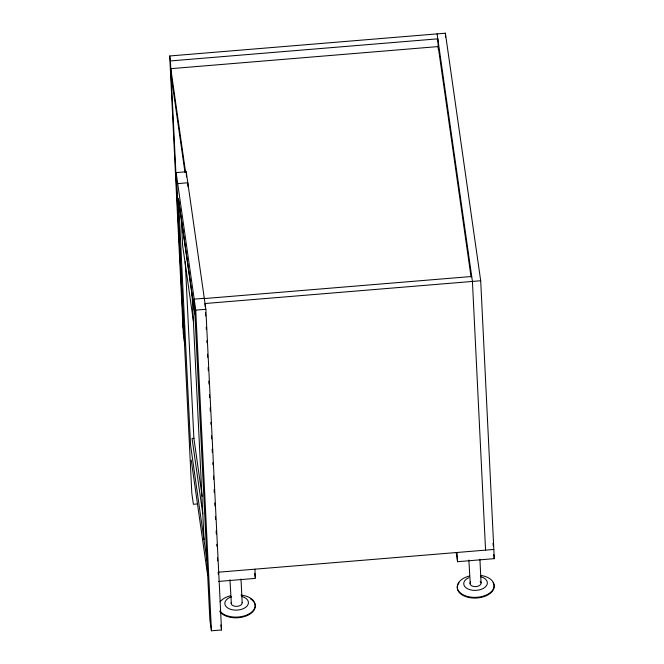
<?xml version="1.0" encoding="UTF-8"?>
<svg xmlns="http://www.w3.org/2000/svg" width="664" height="664" viewBox="0 0 664 664"><rect width="100%" height="100%" fill="white"/><g stroke="black" fill="none" stroke-linecap="round" stroke-linejoin="round"><path stroke-width="1" d="M184.907 345.089L183.305 333.884L169.71 55.975L445.378 33.2L480.694 280.748L494.29 558.656L457.529 561.694L456.226 552.531M169.71 55.975L170.416 60.922L437.817 38.836L438.331 49.418M197.424 503.943L193.382 504.275L191.813 493.277L176.126 172.607L186.235 171.768L205.857 309.299L221.535 629.962L211.434 630.8L209.865 619.794L194.178 299.132L204.288 298.294M177.695 183.604L187.804 182.774L187.995 186.7M204.321 298.568L471.722 276.481M480.694 280.748L205.035 303.523L205.184 306.619M176.126 172.607L195.747 310.129L205.857 309.299M194.062 438.306L192.045 438.472L202.794 513.836M493.833 549.443L218.174 572.219L218.273 574.269M218.622 581.432L255.383 578.394L254.926 569.181M468.867 560.026L470.295 584.519A5.536 3.328 -2.8 0 0 476.603 586.528A5.536 3.328 -2.8 0 0 481.068 582.917L480.794 582.079A5.536 3.328 -2.8 0 0 480.155 581.315M242.136 602.58L242.161 602.655A5.536 3.328 -2.8 0 1 237.695 606.265A5.536 3.328 -2.8 0 1 231.387 604.248L229.96 579.763M437.103 33.881L472.428 281.428L485.567 550.132M471.075 277.046L438.19 46.571L170.797 68.666L185.555 172.125M492.962 543.31L493.402 546.389M493.709 554.581L494.29 558.656M254.652 573.306L255.233 577.381M171.121 75.298L185.007 172.607M178.417 198.353L194.901 313.873M194.834 314.155L178.591 200.279L190.56 445.021L206.977 560.823M193.348 320.704L182.6 245.34L181.338 219.535M183.239 322.986L184.26 330.157M182.857 324.671L184.31 334.855M220.821 624.965L221.535 629.962M202.163 496.373L193.88 438.323L185.248 261.707M191.215 460.044L207.699 575.572M479.914 559.271L481.068 582.917M445.378 33.2L445.577 37.333M437.36 39.051L437.46 41.118M457.081 552.481L457.529 561.694M240.999 579.008L242.161 602.655M205.483 312.819L205.641 315.923M206.197 327.286L206.297 329.352M206.853 340.723L206.952 342.79M207.508 354.161L207.658 357.257M208.164 367.59L208.313 370.695M208.82 381.028L208.977 384.132M209.475 394.466L209.633 397.562M210.139 407.895L210.289 410.999M210.845 422.37L210.945 424.437M211.501 435.8L211.65 438.904M212.156 449.237L212.306 452.333M212.812 462.675L212.92 464.742M213.476 476.105L213.625 479.209M214.132 489.542L214.281 492.638M214.787 502.98L214.937 506.076M215.443 516.409L215.593 519.514M216.149 530.876L216.306 533.981M216.804 544.314L216.912 546.381M217.468 557.752L217.618 560.848M195.747 310.129L211.434 630.8M186.235 171.768L186.484 176.939M192.087 294.899L204.055 539.641M170.416 60.922L183.563 329.626M470.021 583.673A5.536 3.328 -2.8 0 1 470.593 581.963M480.811 575.456A18.459 11.08 -2.8 0 1 490.962 592.014A18.459 11.08 -2.8 0 1 461.131 593.533A18.459 11.08 -2.8 0 1 469.415 576.037M480.553 576.709A11.811 7.088 -2.8 0 1 485.201 587.076A11.811 7.088 -2.8 0 1 467.182 588.561A11.811 7.088 -2.8 0 1 468.792 577.68M493.07 582.668A18.459 11.08 -2.8 0 1 474.884 598.09A18.459 11.08 -2.8 0 1 459.023 582.793M231.113 603.41A5.536 3.328 -2.8 0 1 231.213 602.538M240.966 595.077A18.459 11.08 -2.8 0 1 250.967 612.656A18.459 11.08 -2.8 0 1 219.884 610.98M220.083 601.816A18.459 11.08 -2.8 0 1 230.508 595.774M241.646 596.446A11.811 7.088 -2.8 0 1 245.879 607.153A11.811 7.088 -2.8 0 1 227.362 607.709A11.811 7.088 -2.8 0 1 231.67 596.745M254.163 602.406A18.459 11.08 -2.8 0 1 243.655 616.806A18.459 11.08 -2.8 0 1 219.917 611.685M250.444 598.812A18.459 11.08 -2.8 0 1 253.714 601.75"/></g></svg>
